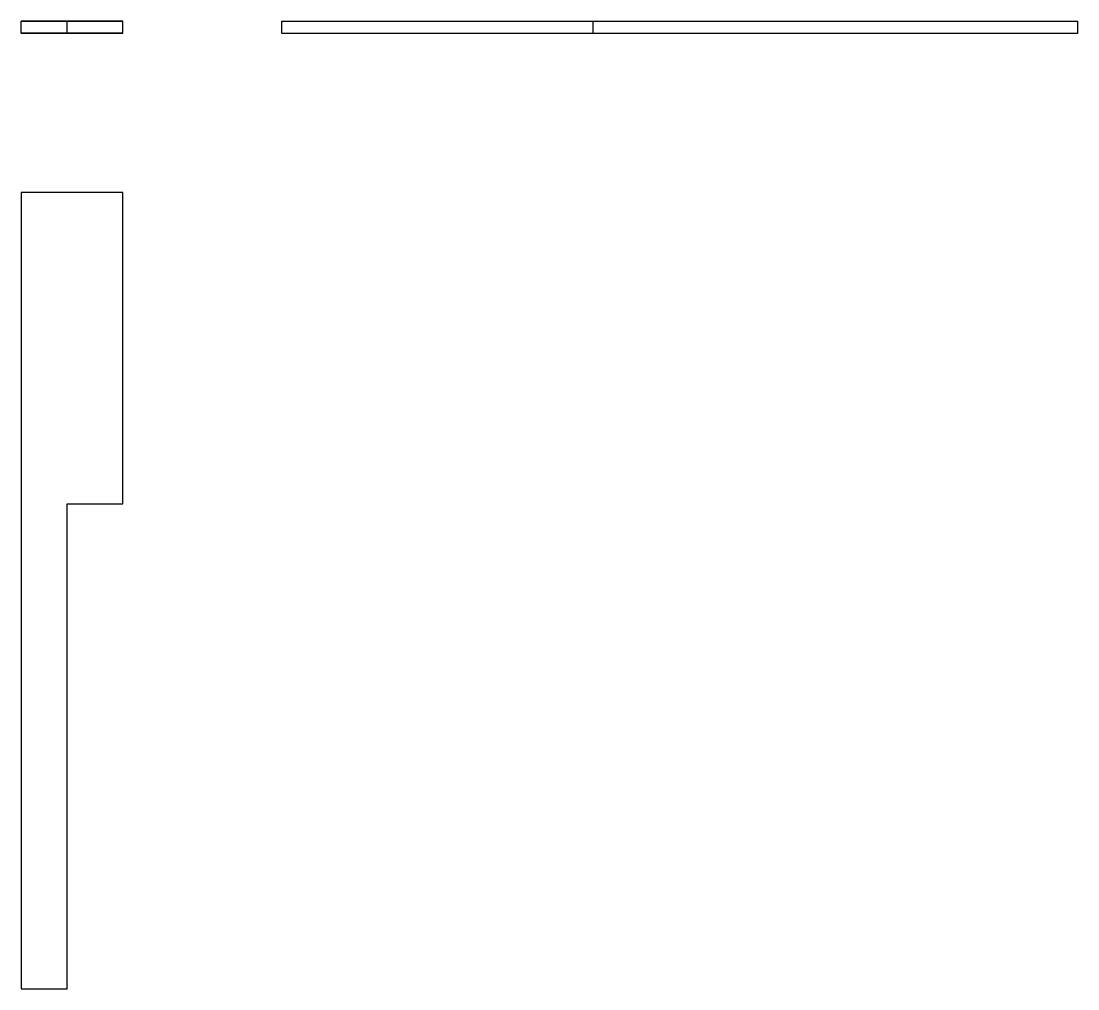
# Model space of a CAD drawing. Extents: x 0 to 1.38, y 0 to 1.26.
import ezdxf

# ---------------------------------------------------------------- set-up
doc = ezdxf.new("R2010")
doc.units = 0
doc.linetypes.add('HIDDEN', pattern=[0.051953, 0.034653, -0.0173])
for name, color, linetype in [('FRONT', 7, 'CONTINUOUS'), ('FRONT_HID', 7, 'HIDDEN'), ('LEFT', 7, 'CONTINUOUS'), ('LEFT_HID', 7, 'HIDDEN'), ('TOP', 7, 'CONTINUOUS')]:
    doc.layers.add(name, color=color, linetype=linetype)

msp = doc.modelspace()

# ---------------------------------------------------------------- linework, layer by layer
at = {"layer": 'FRONT'}
for p, q in [((0.132566, 1.2625), (0, 1.2625)), ((0, 1.246875), (0, 1.2625)), ((0.132566, 1.246875), (0.132566, 1.2625)), ((0.132566, 1.246875), (0, 1.246875))]:
    msp.add_line(p, q, dxfattribs=at)
at = {"layer": 'FRONT_HID', "linetype": 'HIDDEN'}
for p, q in [((0, 1.2625), (0.059868, 1.2625)), ((0, 1.2625), (0.059951, 1.2625)), ((0.059868, 1.2625), (0.059951, 1.2625)), ((0.059951, 1.246875), (0.059951, 1.2625)), ((0.059951, 1.2625), (0.132566, 1.2625)), ((0.059951, 1.246875), (0.059951, 1.2625)), ((0, 1.246875), (0.059868, 1.246875)), ((0, 1.246875), (0.059951, 1.246875)), ((0.059868, 1.246875), (0.059951, 1.246875)), ((0.059951, 1.246875), (0.132566, 1.246875))]:
    msp.add_line(p, q, dxfattribs=at)
at = {"layer": 'LEFT'}
for p, q in [((0.340378, 1.2625), (0.746628, 1.2625)), ((0.340378, 1.246875), (0.340378, 1.2625)), ((0.746628, 1.2625), (1.379441, 1.2625)), ((1.379441, 1.246875), (1.379441, 1.2625)), ((0.340378, 1.246875), (0.746628, 1.246875)), ((0.746628, 1.246875), (1.379441, 1.246875))]:
    msp.add_line(p, q, dxfattribs=at)
at = {"layer": 'LEFT_HID', "linetype": 'HIDDEN'}
msp.add_line((0.746628, 1.246875), (0.746628, 1.2625), dxfattribs=at)
msp.add_line((0.746628, 1.246875), (0.746628, 1.2625), dxfattribs=at)
at = {"layer": 'TOP'}
for p, q in [((0.132566, 1.039062), (0, 1.039062)), ((0, 1.039062), (0, 0.632812)), ((0.132566, 0.632812), (0.132566, 1.039062)), ((0, 0.632812), (0, 0)), ((0.059951, 0.632812), (0.132566, 0.632812)), ((0.059951, 0), (0.059951, 0.632812)), ((0, 0), (0.059951, 0))]:
    msp.add_line(p, q, dxfattribs=at)

doc.saveas('drawing.dxf')
